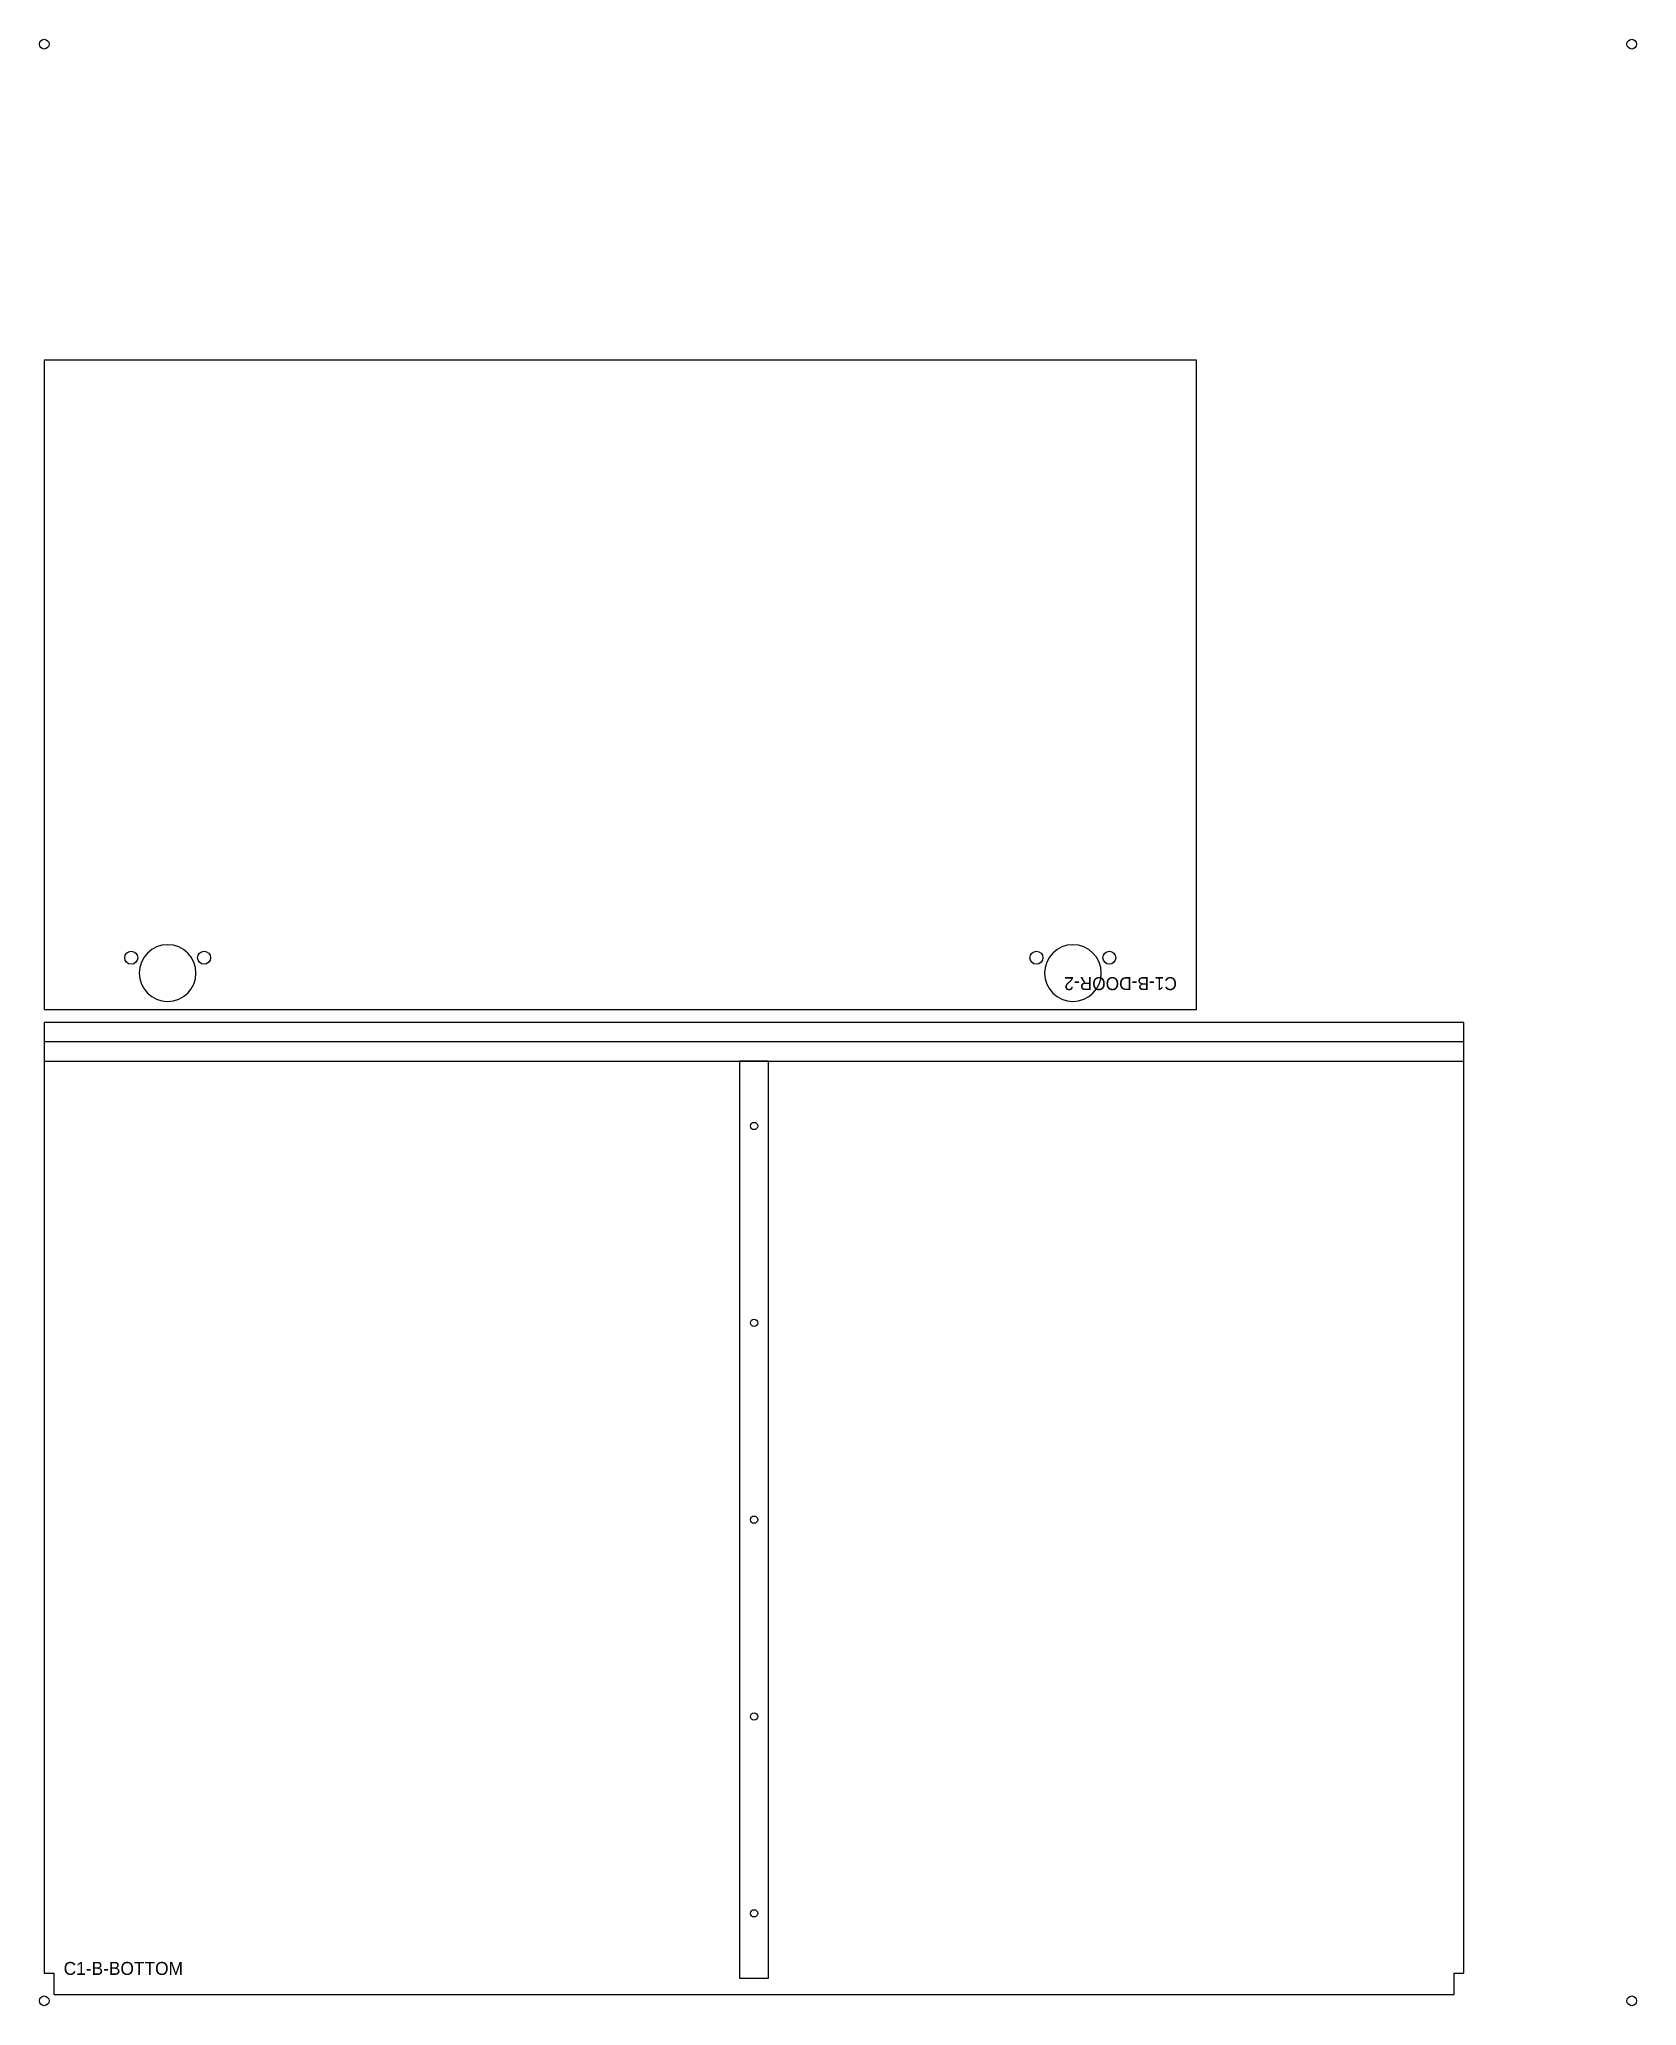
# Model space of a CAD drawing. Header units: millimetres. Extents: x -3 to 983, y 3 to 1217.
import ezdxf

# ---------------------------------------------------------------- set-up
doc = ezdxf.new("R2010")
doc.units = ezdxf.units.MM
for name, color, linetype in [('DRILL_4.5_THRU', 5, 'CONTINUOUS'), ('DRILL_8_D12', 5, 'CONTINUOUS'), ('LABEL', 8, 'CONTINUOUS'), ('OUTLINE', 7, 'CONTINUOUS'), ('POCKET_D13', 3, 'CONTINUOUS'), ('POCKET_D6', 3, 'CONTINUOUS'), ('TILE_REG', 6, 'CONTINUOUS')]:
    doc.layers.add(name, color=color, linetype=linetype)

msp = doc.modelspace()

# ---------------------------------------------------------------- linework, layer by layer
at = {"layer": 'DRILL_4.5_THRU'}
for centre in [(438.2, 546.1), (438.2, 424.575), (438.2, 303.05), (438.2, 181.525), (438.2, 60)]:
    msp.add_circle(centre, 2.25, dxfattribs=at)
at = {"layer": 'DRILL_8_D12'}
for centre in [(53.7, 650), (98.7, 650), (612.5, 650), (657.5, 650)]:
    msp.add_circle(centre, 4, dxfattribs=at)
at = {"layer": 'OUTLINE'}
for points in [[(711.2, 618), (711.2, 1019), (0, 1019), (0, 618)], [(0, 23.15), (6, 23.15), (6, 10), (870.4, 10), (870.4, 23.15), (876.4, 23.15), (876.4, 610), (0, 610)]]:
    msp.add_lwpolyline(points, close=True, dxfattribs=at)
at = {"layer": 'POCKET_D13'}
for points in [[(76.2, 623, 1), (76.2, 658, 1)], [(635, 623, 1), (635, 658, 1)]]:
    msp.add_lwpolyline(points, format="xyb", close=True, dxfattribs=at)
at = {"layer": 'POCKET_D6'}
for points in [[(0, 586.025), (876.4, 586.025), (876.4, 598.075), (0, 598.075)], [(429.225, 20), (447.175, 20), (447.175, 586.1), (429.225, 586.1)]]:
    msp.add_lwpolyline(points, close=True, dxfattribs=at)
at = {"layer": 'TILE_REG'}
for centre in [(0, 1214), (980, 1214), (0, 6), (980, 6)]:
    msp.add_circle(centre, 3, dxfattribs=at)

# ---------------------------------------------------------------- texts
at = {"layer": 'LABEL'}
msp.add_text('C1-B-DOOR-2', height=8, rotation=180, dxfattribs=at).set_placement((699.2, 638))
msp.add_text('C1-B-BOTTOM', height=8, dxfattribs=at).set_placement((12, 22))

doc.saveas('drawing.dxf')
